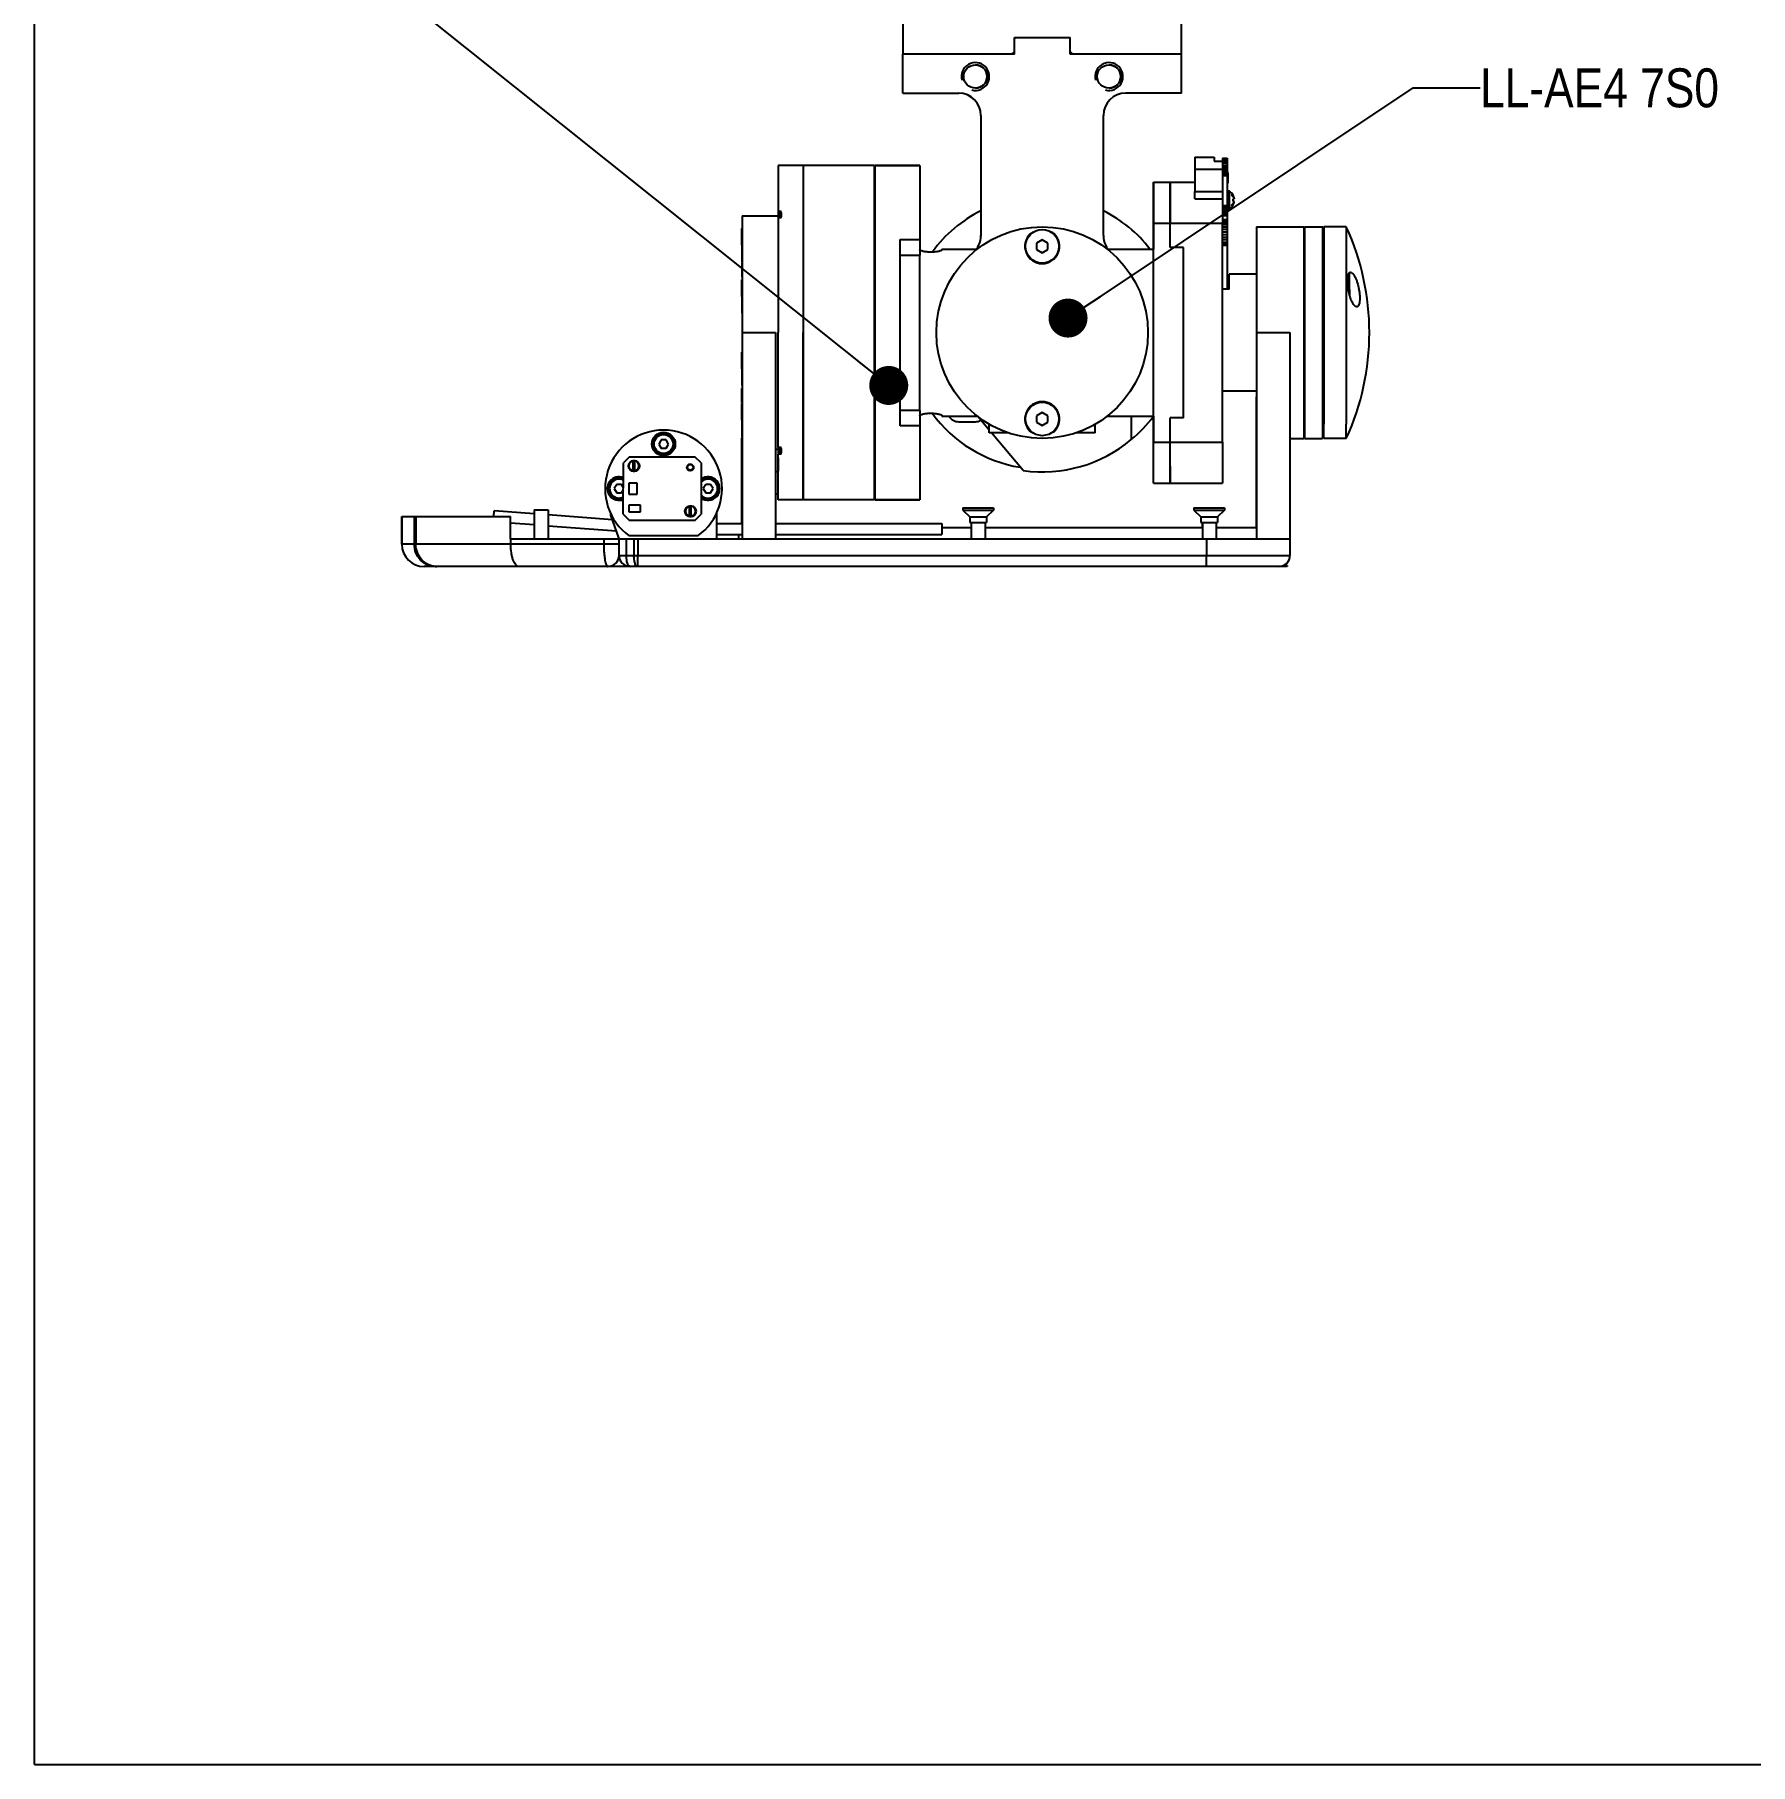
# Model space of a CAD drawing. Header units: millimetres. Extents: x 0 to 594, y 0 to 420.
# Drawn here: x 0 to 154.1, y 0 to 155.3 of the extents above; entities that cross this region are included whole.
import ezdxf

# ---------------------------------------------------------------- set-up
doc = ezdxf.new("R2010")
doc.units = ezdxf.units.MM
doc.header["$LTSCALE"] = 32.67
doc.layers.get('0').update_dxf_attribs({"linetype": 'CONTINUOUS'})
for name, color, linetype in [('AXIS', 7, 'CONTINUOUS'), ('COSMETIC', 7, 'CONTINUOUS'), ('NOTE', 7, 'CONTINUOUS')]:
    doc.layers.add(name, color=color, linetype=linetype)
doc.styles.get("Standard").update_dxf_attribs({"font": 'txt', "width": 0.85})
doc.styles.add('TEXTSTYLE_2', font='txt', dxfattribs={"width": 0.85})
doc.dimstyles.get("Standard").update_dxf_attribs({"dimtxt": 3.5, "dimasz": 3.5, "dimexe": 1.5, "dimexo": 1, "dimtad": 1, "dimtxsty": 'STANDARD', "dimcen": 0.09, "dimadec": 0, "dimazin": 0, "dimtol": 1, "dimtp": 0.01, "dimtm": 0.01, "dimtfac": 1, "dimtofl": 0, "dimtmove": 0, "dimatfit": 3, "dimfxl": 1, "dimtolj": 1, "dimarcsym": 0})

msp = doc.modelspace()

# ---------------------------------------------------------------- linework, layer by layer
at = {"color": 7, "linetype": 'CONTINUOUS'}
for p, q in [((0, 0), (0, 420)), ((77.98, 162.15), (77.98, 153.55)), ((102.98, 153.55), (102.98, 162.15)), ((87.73, 153.55), (87.98, 153.8)), ((87.98, 155.05), (92.98, 155.05)), ((87.98, 153.8), (87.98, 155.05)), ((88.11, 155.05), (87.98, 154.92)), ((87.98, 153.55), (87.98, 154.92)), ((87.98, 153.55), (87.98, 153.8)), ((92.98, 154.92), (92.86, 155.05)), ((92.98, 154.92), (92.98, 155.05)), ((92.98, 153.55), (92.98, 154.92)), ((92.98, 153.79), (93.23, 153.55)), ((87.98, 153.55), (77.98, 153.55)), ((77.98, 150.05), (77.98, 153.55)), ((77.98, 150.05), (77.98, 153.55)), ((102.98, 153.55), (92.98, 153.55)), ((102.98, 150.05), (102.98, 153.55)), ((77.98, 150.05), (82.98, 150.05)), ((102.98, 150.05), (97.98, 150.05)), ((84.98, 148.05), (84.98, 137.21)), ((84.98, 148.05), (84.98, 137.26)), ((95.98, 137.26), (95.98, 148.05)), ((79.48, 143.55), (75.48, 143.55)), ((79.48, 143.55), (79.48, 138.72)), ((104.18, 144.3), (105.93, 144.3)), ((104.18, 144.3), (104.18, 143.21)), ((106.68, 143.21), (104.18, 143.21)), ((104.18, 143.21), (104.18, 141.23)), ((105.93, 144.3), (105.93, 143.96)), ((105.93, 143.96), (106.68, 143.96)), ((106.68, 143.96), (106.68, 143.48)), ((106.68, 143.6), (107.08, 143.6)), ((106.68, 143.6), (107.08, 143.6)), ((106.68, 143.48), (106.68, 143.21)), ((106.68, 143.21), (106.68, 141.23)), ((107.08, 143.6), (107.08, 143.6)), ((107.18, 142.9), (107.08, 142.93)), ((107.18, 141.99), (107.18, 142.9)), ((100.48, 138.38), (100.48, 142.05)), ((100.48, 142.05), (100.48, 138.38)), ((101.98, 141.76), (101.98, 142.05)), ((101.98, 142.05), (101.98, 140.52)), ((101.98, 141.26), (101.98, 141.76)), ((106.68, 142.65), (107.08, 142.65)), ((107.18, 141.99), (107.08, 141.97)), ((69.03, 140.45), (69.06, 140.45)), ((101.98, 140.55), (101.98, 141.26)), ((101.98, 139.55), (101.98, 140.52)), ((101.98, 140.52), (101.98, 138.38)), ((104.18, 141.23), (106.68, 141.23)), ((104.18, 140.56), (104.18, 141.23)), ((104.18, 140.56), (106.68, 140.56)), ((106.68, 141.23), (106.68, 140.56)), ((106.68, 140.56), (106.68, 139.08)), ((107.29, 141.25), (107.08, 141.25)), ((107.29, 139.65), (107.29, 141.25)), ((107.63, 140.88), (107.63, 140.88)), ((107.63, 140.56), (107.73, 140.57)), ((107.73, 140.33), (107.63, 140.34)), ((107.63, 140.01), (107.63, 140.01)), ((63.53, 139.05), (66.78, 139.05)), ((63.53, 139.05), (63.53, 137.9)), ((66.78, 139.44), (66.78, 138.86)), ((66.88, 139.44), (66.88, 138.86)), ((69.06, 138.72), (69.03, 138.72)), ((75.48, 138.72), (75.41, 138.72)), ((79.48, 138.72), (79.48, 138.09)), ((100.48, 138.38), (106.68, 138.38)), ((100.48, 138.38), (100.48, 136.05)), ((100.48, 118.71), (100.48, 138.38)), ((101.98, 138.38), (101.98, 139.55)), ((101.98, 136.19), (101.98, 138.38)), ((106.68, 139.1), (107.08, 139.1)), ((106.68, 139.08), (106.68, 138.72)), ((106.68, 138.72), (106.68, 138.38)), ((106.68, 138.68), (107.08, 138.68)), ((106.68, 138.67), (107.08, 138.67)), ((106.68, 138.67), (107.08, 138.67)), ((106.68, 138.67), (107.08, 138.67)), ((106.68, 118.71), (106.68, 138.38)), ((107.29, 139.65), (107.08, 139.65)), ((107.08, 138.68), (107.08, 138.67)), ((107.08, 138.67), (107.08, 138.67)), ((63.53, 137.9), (63.5, 137.9)), ((63.5, 136.98), (63.5, 137.9)), ((63.5, 136.98), (63.5, 137.9)), ((63.5, 136.69), (63.5, 136.98)), ((63.5, 136.69), (63.5, 136.98)), ((63.5, 136.4), (63.5, 136.69)), ((63.5, 136.4), (63.5, 136.69)), ((63.53, 137.9), (63.53, 134.82)), ((69.06, 137.47), (69.03, 137.47)), ((75.48, 137.47), (75.41, 137.47)), ((77.73, 136.91), (79.48, 136.91)), ((77.73, 135.52), (77.73, 136.91)), ((79.48, 138.09), (79.48, 136.91)), ((79.48, 136.91), (79.48, 135.52)), ((90.48, 136.87), (89.98, 136.59)), ((90.98, 136.59), (90.48, 136.87)), ((109.73, 138.05), (113.98, 138.05)), ((109.73, 138.05), (109.73, 134.3)), ((113.98, 138.05), (113.98, 137.05)), ((113.98, 137.05), (114.03, 137.05)), ((113.98, 137.05), (113.98, 136.3)), ((114.03, 138.05), (115.65, 138.05)), ((114.03, 138.05), (114.03, 137.1)), ((114.03, 137.1), (114.03, 136.37)), ((115.78, 137.92), (115.65, 138.05)), ((115.65, 138.05), (115.66, 120.32)), ((63.5, 136.4), (63.5, 135.82)), ((63.5, 136.4), (63.5, 135.82)), ((63.5, 135.82), (63.5, 134.9)), ((63.5, 135.82), (63.5, 134.9)), ((77.73, 135.52), (79.48, 135.52)), ((77.73, 121.57), (77.73, 135.52)), ((79.48, 121.57), (79.48, 135.52)), ((81.48, 136.05), (84.57, 136.05)), ((81.48, 136.05), (81.48, 135.98)), ((89.98, 136.59), (89.98, 136.01)), ((89.98, 136.01), (90.48, 135.72)), ((90.48, 135.72), (90.98, 136.01)), ((90.98, 136.01), (90.98, 136.59)), ((96.4, 136.05), (100.48, 136.05)), ((103.18, 136.19), (101.98, 136.19)), ((103.18, 120.9), (103.18, 136.19)), ((113.98, 136.3), (113.98, 135.67)), ((113.98, 135.67), (113.98, 133.17)), ((113.98, 135.55), (114.03, 135.55)), ((114.03, 136.37), (114.03, 135.6)), ((114.03, 135.6), (114.03, 135.05)), ((114.03, 135.5), (114.03, 135.42)), ((114.03, 135.05), (114.03, 135.5)), ((63.53, 134.9), (63.5, 134.9)), ((63.53, 134.82), (63.53, 133.55)), ((63.53, 133.55), (63.53, 134.82)), ((109.73, 133.8), (107.28, 133.8)), ((107.28, 132.45), (107.28, 133.8)), ((109.73, 134.3), (109.73, 128.55)), ((114.03, 135.05), (114.03, 133.22)), ((117.98, 133.75), (117.98, 132.36)), ((118.05, 133.92), (118.08, 133.92)), ((118.08, 133), (118.08, 133.92)), ((63.53, 133.3), (63.5, 133.3)), ((63.5, 132.38), (63.5, 133.3)), ((63.51, 132.38), (63.5, 133.3)), ((63.5, 132.09), (63.5, 132.38)), ((63.5, 131.8), (63.5, 132.09)), ((63.51, 132.09), (63.51, 132.38)), ((63.51, 131.8), (63.51, 132.09)), ((63.53, 133.55), (63.53, 130.3)), ((107.28, 132.45), (106.68, 132.45)), ((113.98, 133.17), (113.98, 131.8)), ((113.98, 133.05), (114.03, 133.05)), ((114.03, 133.22), (114.03, 131.76)), ((118.08, 132.71), (118.08, 133)), ((118.08, 132.42), (118.08, 132.71)), ((118.08, 132.42), (118.08, 131.89)), ((63.5, 131.8), (63.5, 131.22)), ((63.5, 131.22), (63.5, 130.3)), ((63.51, 131.22), (63.5, 130.3)), ((63.51, 131.8), (63.51, 131.22)), ((113.98, 131.8), (114.03, 131.8)), ((113.98, 131.8), (113.98, 131.67)), ((113.98, 131.67), (113.98, 128.55)), ((114.03, 131.76), (114.03, 131.26)), ((114.03, 131.26), (114.03, 128.35)), ((63.53, 130.3), (63.5, 130.3)), ((63.53, 130.3), (63.53, 130.22)), ((63.53, 130.22), (63.53, 128.55)), ((63.53, 128.55), (63.53, 110.05)), ((109.73, 128.55), (112.73, 128.55)), ((109.73, 128.55), (109.73, 110.05)), ((112.73, 128.55), (112.73, 110.05)), ((113.98, 128.55), (113.98, 125.42)), ((114.03, 128.35), (114.03, 127.86)), ((114.03, 127.86), (114.03, 126.17)), ((63.53, 126.79), (63.5, 126.79)), ((63.5, 125.87), (63.5, 126.79)), ((63.51, 125.87), (63.5, 126.79)), ((63.5, 125.58), (63.5, 125.87)), ((63.51, 125.58), (63.51, 125.87)), ((114.03, 126.17), (114.03, 125.47)), ((63.5, 125.29), (63.5, 125.58)), ((63.5, 125.29), (63.5, 124.72)), ((63.5, 124.72), (63.5, 123.79)), ((63.51, 124.72), (63.5, 123.79)), ((63.51, 125.29), (63.51, 125.58)), ((63.51, 125.29), (63.51, 124.72)), ((113.98, 125.42), (114.03, 125.42)), ((113.98, 125.42), (113.98, 124.67)), ((113.98, 124.67), (113.98, 124.05)), ((114.03, 125.47), (114.03, 123.98)), ((63.53, 123.79), (63.5, 123.79)), ((63.52, 122.27), (63.52, 123.55)), ((109.73, 111.3), (109.73, 122.8)), ((113.98, 124.05), (113.98, 123.92)), ((113.98, 123.92), (114.03, 123.92)), ((113.98, 123.92), (113.98, 121.42)), ((114.03, 123.98), (114.03, 123.87)), ((114.03, 123.87), (114.03, 121.6)), ((63.53, 122.19), (63.5, 122.19)), ((63.5, 121.27), (63.5, 122.19)), ((63.5, 121.27), (63.5, 122.19)), ((63.5, 120.98), (63.5, 121.27)), ((63.5, 120.98), (63.5, 121.27)), ((79.48, 121.57), (77.73, 121.57)), ((77.73, 120.18), (77.73, 121.57)), ((79.48, 121.57), (79.48, 120.18)), ((90.48, 121.37), (89.98, 121.09)), ((90.98, 121.09), (90.48, 121.37)), ((113.98, 121.55), (114.03, 121.55)), ((113.98, 121.42), (113.98, 120.17)), ((114.03, 121.6), (114.03, 122.05)), ((114.03, 121.6), (114.03, 120.1)), ((63.5, 120.69), (63.5, 120.98)), ((63.5, 120.69), (63.5, 120.98)), ((63.5, 120.69), (63.5, 120.12)), ((63.5, 120.69), (63.5, 120.12)), ((63.5, 120.12), (63.5, 119.19)), ((63.5, 120.12), (63.5, 119.19)), ((69.06, 119.63), (69.03, 119.63)), ((75.48, 119.63), (75.41, 119.63)), ((79.48, 120.18), (77.73, 120.18)), ((79.48, 120.18), (79.48, 118.38)), ((81.48, 121.11), (81.48, 121.05)), ((81.48, 121.05), (84.66, 121.05)), ((82.98, 120.55), (84.48, 120.55)), ((85.73, 119.79), (84.7, 121.02)), ((85.73, 119.55), (85.73, 120.33)), ((89.98, 121.09), (89.98, 120.51)), ((89.98, 120.51), (90.48, 120.22)), ((90.48, 120.22), (90.98, 120.51)), ((90.98, 120.51), (90.98, 121.09)), ((95.23, 119.55), (95.23, 120.33)), ((96.31, 121.05), (100.48, 121.05)), ((98.48, 121.05), (98.48, 118.94)), ((100.48, 121.05), (100.48, 118.71)), ((103.18, 120.9), (101.98, 120.9)), ((101.98, 118.71), (101.98, 120.9)), ((113.98, 120.17), (113.98, 120.05)), ((113.98, 120.05), (114.03, 120.05)), ((113.98, 120.05), (113.98, 119.05)), ((114.03, 120.1), (114.03, 120)), ((114.03, 120), (114.03, 119.05)), ((115.66, 120.32), (115.65, 119.05)), ((56.27, 118.92), (56.05, 118.55)), ((56.05, 118.55), (56.27, 118.17)), ((56.7, 118.92), (56.27, 118.92)), ((56.27, 118.17), (56.7, 118.17)), ((56.92, 118.55), (56.7, 118.92)), ((56.7, 118.17), (56.92, 118.55)), ((63.53, 119.19), (63.5, 119.19)), ((63.52, 111.41), (63.52, 119.12)), ((66.78, 118.24), (66.78, 117.65)), ((66.88, 118.24), (66.88, 117.65)), ((69.06, 118.38), (69.03, 118.38)), ((75.48, 118.38), (75.41, 118.38)), ((79.48, 118.38), (79.48, 113.55)), ((87.46, 119.55), (85.73, 119.55)), ((88.77, 116.16), (85.93, 119.55)), ((95.23, 119.55), (93.5, 119.55)), ((100.48, 118.71), (106.68, 118.71)), ((100.48, 115.05), (100.48, 118.71)), ((101.98, 116.55), (101.98, 118.71)), ((106.68, 118.71), (106.68, 115.05)), ((112.73, 119.05), (113.98, 119.05)), ((114.03, 119.05), (115.65, 119.05)), ((115.78, 119.17), (115.65, 119.05)), ((52.86, 112.24), (52.87, 116.85)), ((53.42, 117.4), (52.87, 116.85)), ((53.42, 117.4), (59.3, 117.4)), ((53.74, 117.02), (53.74, 117.04)), ((53.74, 116.13), (53.74, 117.02)), ((53.89, 117.04), (53.89, 117.02)), ((53.89, 116.13), (53.89, 117.02)), ((59.85, 116.85), (59.3, 117.4)), ((59.85, 116.85), (59.85, 112.24)), ((69.03, 116.64), (69.06, 116.64)), ((101.98, 115.83), (101.98, 116.55)), ((101.98, 116.55), (101.98, 115.05)), ((54.12, 115.05), (53.37, 115.05)), ((53.37, 115.05), (53.37, 114.05)), ((53.74, 116.11), (53.74, 116.13)), ((53.89, 116.13), (53.89, 116.11)), ((54.12, 114.05), (54.12, 115.05)), ((66.78, 116.05), (66.53, 116.05)), ((69.06, 116.05), (69.03, 116.05)), ((101.98, 115.33), (101.98, 115.83)), ((101.98, 115.05), (101.98, 115.33)), ((52.27, 114.92), (52.05, 114.55)), ((52.05, 114.55), (52.27, 114.17)), ((52.7, 114.92), (52.27, 114.92)), ((52.27, 114.17), (52.7, 114.17)), ((52.87, 114.63), (52.7, 114.92)), ((52.7, 114.17), (52.87, 114.46)), ((53.37, 114.05), (54.12, 114.05)), ((60.27, 114.92), (60.05, 114.55)), ((60.05, 114.55), (60.27, 114.17)), ((60.7, 114.92), (60.27, 114.92)), ((60.27, 114.17), (60.7, 114.17)), ((60.92, 114.55), (60.7, 114.92)), ((60.7, 114.17), (60.92, 114.55)), ((66.78, 114.05), (66.53, 114.05)), ((69.06, 114.05), (69.03, 114.05)), ((79.48, 113.55), (75.48, 113.55)), ((32.98, 112.05), (42.73, 112.05)), ((32.98, 112.05), (32.98, 109.55)), ((32.98, 109.55), (32.98, 112.05)), ((34.1, 109.55), (34.1, 112.05)), ((34.24, 112.05), (34.24, 109.55)), ((41.25, 112.05), (41.28, 112.54)), ((44.86, 112.27), (41.28, 112.54)), ((42.73, 110.05), (42.73, 112.05)), ((44.85, 112.65), (46.11, 112.65)), ((44.85, 112.65), (44.85, 112.27)), ((44.86, 112.65), (44.86, 110.05)), ((46.11, 112.65), (46.11, 110.05)), ((51.88, 111.74), (46.11, 112.18)), ((51.73, 112.15), (51.73, 112.34)), ((52.47, 110.13), (51.73, 112.15)), ((52.86, 112.24), (53.41, 111.69)), ((54.42, 113.05), (53.37, 113.05)), ((53.37, 113.05), (53.37, 112.45)), ((53.37, 112.45), (54.42, 112.45)), ((54.42, 112.45), (54.42, 113.05)), ((58.82, 112.96), (58.82, 112.98)), ((58.82, 112.07), (58.82, 112.96)), ((58.82, 112.05), (58.82, 112.07)), ((58.97, 112.98), (58.97, 112.96)), ((58.97, 112.07), (58.97, 112.96)), ((58.97, 112.07), (58.97, 112.05)), ((59.3, 111.69), (59.85, 112.24)), ((61.23, 112.33), (61.23, 110.05)), ((83.35, 112.82), (86.11, 112.82)), ((83.35, 112.82), (83.35, 112.62)), ((83.35, 112.62), (86.11, 112.62)), ((83.35, 112.62), (83.98, 112)), ((83.36, 112.82), (83.36, 112.62)), ((83.36, 112.62), (83.98, 112)), ((83.98, 112), (85.48, 112)), ((83.98, 112), (83.98, 111.5)), ((83.98, 112), (83.98, 111.5)), ((86.11, 112.62), (85.48, 112)), ((85.48, 112), (85.48, 111.5)), ((86.11, 112.82), (86.11, 112.62)), ((104.1, 112.82), (106.86, 112.82)), ((104.1, 112.82), (104.1, 112.62)), ((104.1, 112.62), (106.86, 112.62)), ((104.1, 112.62), (104.73, 112)), ((104.11, 112.82), (104.11, 112.62)), ((104.11, 112.62), (104.73, 112)), ((104.73, 112), (106.23, 112)), ((104.73, 112), (104.73, 111.5)), ((104.73, 112), (104.73, 111.5)), ((106.86, 112.62), (106.23, 112)), ((106.23, 112), (106.23, 111.5)), ((106.86, 112.82), (106.86, 112.62)), ((44.86, 111.28), (42.73, 111.43)), ((44.85, 111.28), (44.85, 110.05)), ((52.25, 110.72), (46.11, 111.18)), ((59.56, 110.3), (53.4, 110.3)), ((59.3, 111.69), (53.41, 111.69)), ((61.23, 111.41), (63.53, 111.41)), ((61.23, 110.42), (63.53, 110.42)), ((63.23, 110.05), (63.23, 110.42)), ((66.53, 111.41), (81.48, 111.41)), ((66.53, 110.42), (81.48, 110.42)), ((81.48, 111.41), (81.48, 110.42)), ((81.48, 111.05), (84.11, 111.05)), ((83.98, 111.5), (85.48, 111.5)), ((84.1, 111.5), (84.1, 111.05)), ((84.11, 111.5), (84.11, 110.05)), ((85.36, 111.5), (85.36, 110.05)), ((85.36, 111.05), (104.86, 111.05)), ((104.73, 111.5), (106.23, 111.5)), ((104.85, 111.5), (104.85, 111.05)), ((104.86, 111.5), (104.86, 110.05)), ((106.11, 111.5), (106.11, 110.05)), ((106.11, 111.05), (109.73, 111.05)), ((109.73, 111.05), (109.73, 111.3)), ((52.48, 109.55), (32.98, 109.55)), ((42.73, 110.05), (52.48, 110.05)), ((42.76, 109.55), (42.76, 110.05)), ((51.11, 110.05), (51.11, 109.55)), ((52.48, 110.05), (112.73, 110.05)), ((52.48, 108.55), (52.48, 110.05)), ((53.14, 108.55), (53.14, 110.05)), ((53.82, 110.05), (53.82, 108.55)), ((54.16, 110.05), (54.16, 108.55)), ((105.23, 110.05), (105.23, 108.55)), ((112.73, 110.05), (112.73, 108.55)), ((112.48, 107.55), (34.98, 107.55)), ((52.48, 108.55), (112.73, 108.55)), ((54.16, 107.55), (54.16, 108.55)), ((105.23, 107.55), (105.23, 108.55)), ((112.48, 107.65), (112.15, 107.65)), ((112.48, 107.65), (112.36, 107.77)), ((112.48, 107.65), (112.48, 107.55)), ((0, 0), (594, 0))]:
    msp.add_line(p, q, dxfattribs=at)
at = {"color": 6, "linetype": 'CONTINUOUS'}
for p, q in [((106.68, 144.21), (107.08, 144.21)), ((106.68, 144.21), (106.68, 144.18)), ((106.68, 144.18), (107.08, 144.18)), ((106.68, 144.18), (106.68, 144.11)), ((106.68, 144.11), (107.08, 144.11)), ((106.68, 144.11), (106.68, 143.96)), ((106.68, 143.98), (107.08, 143.98)), ((106.68, 143.81), (107.08, 143.81)), ((106.68, 143.58), (107.08, 143.58)), ((106.68, 143.48), (107.08, 143.48)), ((106.68, 143.36), (107.08, 143.36)), ((106.68, 143.21), (107.08, 143.21)), ((106.68, 143.03), (107.08, 143.03)), ((107.08, 144.21), (107.08, 144.18)), ((107.08, 144.18), (107.08, 144.11)), ((107.08, 144.11), (107.08, 143.98)), ((107.08, 143.98), (107.08, 143.6)), ((107.08, 143.6), (107.08, 143.21)), ((107.08, 143.21), (107.08, 142.84)), ((106.68, 142.84), (107.08, 142.84)), ((107.08, 142.84), (107.08, 142.65)), ((107.08, 142.65), (107.08, 139.98)), ((106.68, 139.98), (107.08, 139.98)), ((106.68, 139.79), (107.08, 139.79)), ((107.08, 139.98), (107.08, 139.79)), ((107.08, 139.79), (107.08, 139.43)), ((106.68, 139.6), (107.08, 139.6)), ((106.68, 139.43), (107.08, 139.43)), ((106.68, 139.27), (107.08, 139.27)), ((106.68, 139.15), (107.08, 139.15)), ((106.68, 139.08), (107.08, 139.08)), ((106.68, 138.72), (107.08, 138.72)), ((106.68, 138.58), (107.08, 138.58)), ((106.68, 138.43), (107.08, 138.43)), ((106.68, 138.25), (107.08, 138.25)), ((107.08, 139.43), (107.08, 139.1)), ((107.08, 139.1), (107.08, 139.08)), ((107.08, 139.08), (107.08, 138.68)), ((107.08, 138.67), (107.08, 138.58)), ((107.08, 138.58), (107.08, 138.25)), ((107.08, 138.25), (107.08, 137.83)), ((106.68, 138.05), (107.08, 138.05)), ((106.68, 137.83), (107.08, 137.83)), ((106.68, 137.6), (107.08, 137.6)), ((106.68, 137.37), (107.08, 137.37)), ((106.68, 137.13), (107.08, 137.13)), ((106.68, 136.9), (107.08, 136.9)), ((106.68, 136.68), (107.08, 136.68)), ((107.08, 137.83), (107.08, 137.6)), ((107.08, 137.6), (107.08, 137.37)), ((107.08, 137.37), (107.08, 136.9)), ((107.08, 136.9), (107.08, 136.68)), ((107.08, 136.68), (107.08, 136.4)), ((106.68, 136.48), (107.08, 136.48)), ((106.68, 136.4), (107.08, 136.4)), ((107.08, 136.4), (107.08, 132.45))]:
    msp.add_line(p, q, dxfattribs=at)
at = {"color": 7, "linetype": 'CONTINUOUS'}
for centre, radius in [((90.48, 136.3), 1.5), ((90.48, 120.8), 1.5), ((56.48, 118.55), 0.95), ((56.48, 118.55), 0.85), ((53.82, 116.58), 0.5), ((58.9, 112.51), 0.5)]:
    msp.add_circle(centre, radius, dxfattribs=at)
at = {"color": 2, "linetype": 'CONTINUOUS'}
for centre in [(84.48, 151.55), (96.48, 151.55)]:
    msp.add_arc(centre, 1.25, 255, 195, dxfattribs=at)
at = {"color": 7, "linetype": 'CONTINUOUS'}
for centre, radius, start, end in [((82.98, 148.05), 2, 0, 89.8201), ((82.98, 148.05), 2, 0, 90), ((97.98, 148.05), 2, 90, 180), ((106.8, 140.45), 0.94, 27.7518, 58.3634), ((106.8, 140.45), 0.94, 301.6366, 332.2482), ((106.79, 140.45), 0.943, 7.2144, 27.4837), ((106.63, 140.45), 1.01, 353.7954, 6.2046), ((106.79, 140.45), 0.943, 332.5163, 352.7856), ((90.48, 128.55), 12.25, 116.6861, 143.7125), ((90.48, 128.55), 12.25, 37.8053, 63.253), ((82.98, 137.26), 2, 310.7057, 360), ((97.98, 137.26), 2, 180, 229.2943), ((90.48, 128.55), 12.25, 216.2056, 260.7183), ((56.48, 114.55), 5.25, 305.9506, 234.0494), ((82.98, 121.55), 1, 210.1902, 270), ((84.48, 121.55), 1, 270, 300.1046), ((90.48, 128.55), 12.5, 309.7932, 323.1294), ((90.48, 128.55), 12.5, 262.1498, 309.7918), ((53.82, 116.58), 0.452, 99.5538, 260.4462), ((53.82, 116.58), 0.472, 80.8486, 99.1514), ((53.82, 116.58), 0.452, 279.5538, 80.4462), ((52.48, 114.55), 0.95, 66.1344, 293.8518), ((52.48, 114.55), 0.85, 63.1035, 296.8828), ((53.82, 116.58), 0.472, 260.8486, 279.1514), ((60.48, 114.55), 0.95, 228.1548, 131.8307), ((60.48, 114.55), 0.85, 221.671, 138.3154), ((58.9, 112.51), 0.452, 99.5538, 260.4462), ((58.9, 112.51), 0.472, 80.8486, 99.1514), ((58.9, 112.51), 0.472, 260.8486, 279.1514), ((58.9, 112.51), 0.452, 279.5538, 80.4462), ((34.98, 109.55), 2, 180, 270), ((34.98, 109.55), 2, 180, 270), ((52.23, 110.05), 0.25, 0, 20), ((36.13, 109.33), 1.78, 265.5231, 269.9948), ((51.48, 108.55), 1, 270, 360), ((53.48, 108.55), 1, 180, 270), ((111.73, 108.55), 1, 270, 360)]:
    msp.add_arc(centre, radius, start, end, dxfattribs=at)
for points, knots in [([(81.48, 135.98), (81.48, 135.97), (81.45, 135.94), (81.4, 135.91), (81.31, 135.88), (81.13, 135.83), (80.85, 135.79), (80.49, 135.77), (80.18, 135.78), (79.94, 135.82), (79.79, 135.84), (79.67, 135.88), (79.57, 135.91), (79.51, 135.94), (79.48, 135.96), (79.48, 135.98)], [0, 0, 0, 0, 0.016488, 0.04747, 0.093883, 0.154549, 0.310511, 0.494488, 0.679439, 0.763558, 0.838047, 0.900459, 0.948839, 0.981881, 1, 1, 1, 1]), ([(79.48, 121.12), (79.48, 121.13), (79.51, 121.16), (79.57, 121.18), (79.67, 121.22), (79.79, 121.25), (79.94, 121.28), (80.18, 121.31), (80.49, 121.33), (80.86, 121.3), (81.13, 121.26), (81.31, 121.21), (81.4, 121.18), (81.45, 121.15), (81.48, 121.13), (81.48, 121.11)], [0, 0, 0, 0, 0.018213, 0.051371, 0.099868, 0.162382, 0.236927, 0.32103, 0.505841, 0.68967, 0.845483, 0.906109, 0.95251, 0.983499, 1, 1, 1, 1]), ([(35.99, 107.55), (35.74, 107.55), (35.24, 107.65), (34.61, 108.1), (34.2, 108.77), (34.1, 109.29), (34.1, 109.55)], [0, 0, 0, 0, 0.243289, 0.490554, 0.74335, 1, 1, 1, 1]), ([(35.99, 107.55), (35.76, 107.57), (35.29, 107.7), (34.71, 108.16), (34.33, 108.8), (34.24, 109.3), (34.24, 109.55)], [0, 0, 0, 0, 0.243386, 0.490914, 0.743686, 1, 1, 1, 1]), ([(43.51, 107.55), (43.46, 107.55), (43.35, 107.58), (43.2, 107.7), (43.08, 107.89), (42.97, 108.14), (42.87, 108.45), (42.78, 108.92), (42.76, 109.29), (42.76, 109.55)], [0, 0, 0, 0, 0.066825, 0.146698, 0.246253, 0.366784, 0.506518, 0.661877, 1, 1, 1, 1]), ([(51.11, 109.55), (51.11, 109.42), (51.11, 109.16), (51.13, 108.78), (51.17, 108.44), (51.21, 108.14), (51.27, 107.9), (51.32, 107.73), (51.37, 107.63), (51.41, 107.58), (51.45, 107.55), (51.48, 107.55)], [0, 0, 0, 0, 0.188708, 0.370011, 0.536975, 0.683525, 0.804788, 0.897451, 0.932696, 0.960832, 1, 1, 1, 1]), ([(53.48, 107.55), (53.43, 107.55), (53.35, 107.61), (53.29, 107.72), (53.21, 107.9), (53.16, 108.18), (53.14, 108.42), (53.14, 108.55)], [0, 0, 0, 0, 0.136083, 0.234702, 0.35584, 0.655058, 1, 1, 1, 1]), ([(54.16, 107.55), (54.11, 107.55), (54.03, 107.61), (53.96, 107.72), (53.89, 107.9), (53.83, 108.18), (53.82, 108.42), (53.82, 108.55)], [0, 0, 0, 0, 0.136087, 0.234706, 0.355844, 0.655061, 1, 1, 1, 1])]:
    msp.add_open_spline(points, degree=3, knots=knots, dxfattribs=at)
at = {"layer": 'AXIS', "color": 7, "linetype": 'CONTINUOUS'}
for p, q in [((69.03, 143.55), (66.78, 143.55)), ((66.78, 143.55), (66.78, 139.8)), ((69.03, 143.55), (69.03, 143.53)), ((69.03, 143.53), (69.03, 140.45)), ((75.41, 143.55), (69.06, 143.55)), ((69.06, 143.48), (69.06, 143.55)), ((69.06, 140.52), (69.06, 143.48)), ((75.41, 141.05), (75.41, 143.55)), ((75.48, 143.55), (79.48, 143.55)), ((75.48, 141.05), (75.48, 143.55)), ((100.48, 142.05), (104.18, 142.05)), ((66.78, 139.8), (66.78, 139.44)), ((69.06, 140.45), (69.03, 140.45)), ((69.03, 140.45), (69.03, 138.09)), ((69.06, 140.45), (69.06, 140.52)), ((69.06, 138.09), (69.06, 140.45)), ((75.48, 141.05), (75.41, 141.05)), ((75.41, 138.89), (75.41, 141.05)), ((75.48, 138.09), (75.48, 141.05)), ((66.53, 139.05), (66.78, 139.05)), ((67.03, 139.44), (66.78, 139.44)), ((67.03, 138.86), (66.78, 138.86)), ((66.78, 138.86), (66.78, 136.59)), ((75.41, 138.09), (75.41, 138.89)), ((69.03, 138.09), (69.03, 137.36)), ((69.03, 137.36), (69.03, 128.55)), ((69.06, 137.29), (69.06, 138.09)), ((69.06, 128.55), (69.06, 137.29)), ((75.41, 137.29), (75.41, 138.09)), ((75.41, 119.8), (75.41, 137.29)), ((75.48, 137.47), (75.48, 138.09)), ((75.48, 119.63), (75.48, 137.47)), ((117.78, 138.05), (115.78, 138.05)), ((115.78, 138.05), (115.78, 137.97)), ((115.78, 137.97), (115.78, 137.83)), ((115.78, 137.83), (115.78, 137.6)), ((115.78, 137.6), (115.78, 136.77)), ((115.78, 136.77), (115.78, 134.73)), ((117.78, 138.05), (117.78, 120.32)), ((66.78, 136.59), (66.78, 128.55)), ((109.73, 133.8), (107.28, 133.8)), ((114.03, 135.05), (113.98, 135.05)), ((115.78, 134.73), (115.78, 133.97)), ((115.78, 133.97), (115.78, 133.76)), ((115.78, 133.76), (115.78, 133.22)), ((115.78, 133.22), (115.78, 131.62)), ((115.78, 131.62), (115.78, 130.86)), ((115.78, 130.86), (115.78, 129.71)), ((115.78, 129.71), (115.78, 126.01)), ((63.53, 128.55), (66.53, 128.55)), ((66.53, 128.55), (66.53, 110.05)), ((66.78, 120.5), (66.78, 128.55)), ((69.03, 119.8), (69.03, 128.55)), ((69.06, 119.8), (69.06, 128.55)), ((115.78, 126.01), (115.78, 123.12)), ((109.73, 123.3), (106.68, 123.3)), ((115.78, 123.12), (115.78, 122.14)), ((114.03, 122.05), (113.98, 122.05)), ((115.78, 122.14), (115.78, 120.32)), ((66.78, 118.24), (66.78, 120.5)), ((69.03, 119), (69.03, 119.8)), ((69.06, 118.2), (69.06, 119.8)), ((75.41, 118.2), (75.41, 119.8)), ((75.48, 119), (75.48, 119.63)), ((115.78, 119.16), (115.78, 120.32)), ((117.78, 119.05), (117.78, 120.32)), ((66.78, 118.05), (66.53, 118.05)), ((67.03, 118.24), (66.78, 118.24)), ((69.03, 118.2), (69.03, 119)), ((69.03, 116.64), (69.03, 118.2)), ((69.06, 116.64), (69.06, 118.2)), ((75.41, 116.05), (75.41, 118.2)), ((75.48, 118.25), (75.48, 119)), ((75.48, 116.05), (75.48, 118.25)), ((115.78, 119.05), (115.78, 119.16)), ((117.78, 119.05), (115.78, 119.05)), ((66.77, 117.3), (66.78, 116.1)), ((67.03, 117.65), (66.78, 117.65)), ((66.78, 117.3), (66.78, 117.65)), ((66.78, 116.1), (66.78, 117.3)), ((69.06, 116.64), (69.03, 116.64)), ((69.03, 116.03), (69.03, 116.64)), ((69.06, 116.58), (69.06, 116.64)), ((69.06, 116.05), (69.06, 116.64)), ((69.06, 116.05), (69.06, 116.58)), ((66.78, 114), (66.78, 116.1)), ((69.03, 115.05), (69.03, 116.03)), ((69.03, 114), (69.03, 115.05)), ((69.06, 115.05), (69.06, 116.05)), ((69.06, 114), (69.06, 115.05)), ((75.48, 116.05), (75.41, 116.05)), ((75.41, 113.55), (75.41, 116.05)), ((75.48, 113.55), (75.48, 116.05)), ((100.48, 115.05), (106.68, 115.05)), ((66.78, 113.55), (66.78, 114)), ((69.03, 113.55), (66.78, 113.55)), ((69.03, 113.56), (69.03, 114)), ((69.03, 113.55), (69.03, 113.56)), ((69.06, 113.61), (69.06, 114)), ((69.06, 113.55), (69.06, 113.61)), ((75.41, 113.55), (69.06, 113.55)), ((75.48, 113.55), (79.48, 113.55))]:
    msp.add_line(p, q, dxfattribs=at)
for centre, radius in [((84.48, 151.55), 1.05), ((96.48, 151.55), 1.05), ((90.48, 128.55), 9.5), ((56.48, 118.55), 1.05), ((58.88, 116.45), 0.3), ((58.88, 116.45), 0.25)]:
    msp.add_circle(centre, radius, dxfattribs=at)
for centre, radius, start, end in [((84.48, 151.55), 1.05, 270, 90), ((96.48, 151.55), 1.05, 270, 90), ((90.48, 136.3), 1.55, 133.7168, 46.2918), ((90.51, 135.73), 2.01, 114.2534, 122.9376), ((90.46, 135.73), 2.02, 57.0663, 65.1499), ((97.07, 128.55), 22.79, 335.3622, 24.6378), ((118.18, 133.78), 0.196, 124.0616, 128.7715), ((122.68, 133.28), 4.81, 194.7148, 196.8258), ((122.5, 133.22), 4.62, 196.831, 197.3376), ((90.48, 120.8), 1.55, 313.7082, 226.2832), ((90.51, 121.37), 2.01, 237.063, 245.1518), ((90.46, 121.37), 2.01, 294.2571, 302.9343), ((52.48, 114.55), 1.05, 68.5783, 291.4084), ((60.48, 114.55), 1.05, 232.7901, 127.1958)]:
    msp.add_arc(centre, radius, start, end, dxfattribs=at)
for points, knots in [([(67.03, 138.86), (67.06, 138.95), (67.1, 139.15), (67.06, 139.35), (67.03, 139.44)], [0, 0, 0, 0, 0.50664, 1, 1, 1, 1]), ([(117.92, 133.14), (117.92, 133.29), (117.93, 133.5), (117.98, 133.76), (118.01, 133.86), (118.03, 133.91)], [0, 0, 0, 0, 0.571388, 0.804636, 1, 1, 1, 1]), ([(118.07, 133.94), (118.08, 133.95), (118.1, 133.96), (118.14, 133.97), (118.16, 133.97)], [0, 0, 0, 0, 0.260647, 1, 1, 1, 1]), ([(118.16, 133.97), (118.19, 133.97), (118.27, 133.94), (118.37, 133.85), (118.48, 133.72), (118.58, 133.53), (118.68, 133.31), (118.81, 132.95), (118.9, 132.56), (118.96, 132.16), (118.99, 131.86), (119, 131.59), (118.98, 131.35), (118.95, 131.15), (118.9, 131.02), (118.85, 130.94), (118.81, 130.9), (118.77, 130.88), (118.74, 130.87), (118.72, 130.87)], [0, 0, 0, 0, 0.029826, 0.068614, 0.118545, 0.179648, 0.250952, 0.330833, 0.506955, 0.597341, 0.684619, 0.76519, 0.835852, 0.894273, 0.939504, 0.957514, 0.972999, 0.986777, 1, 1, 1, 1]), ([(118.03, 132.05), (118, 132.24), (117.94, 132.6), (117.92, 132.97), (117.92, 133.14)], [0, 0, 0, 0, 0.517283, 1, 1, 1, 1]), ([(118.72, 130.87), (118.66, 130.87), (118.57, 130.93), (118.48, 131.03), (118.4, 131.14), (118.31, 131.28), (118.2, 131.52), (118.13, 131.71), (118.09, 131.85)], [0, 0, 0, 0, 0.14009, 0.23729, 0.354455, 0.491061, 0.645665, 1, 1, 1, 1]), ([(67.03, 117.65), (67.06, 117.75), (67.1, 117.94), (67.06, 118.14), (67.03, 118.24)], [0, 0, 0, 0, 0.493361, 1, 1, 1, 1])]:
    msp.add_open_spline(points, degree=3, knots=knots, dxfattribs=at)
msp.add_open_spline([(118.03, 133.91), (118.04, 133.92), (118.05, 133.93), (118.06, 133.93)], degree=3, dxfattribs=at)
at = {"layer": 'COSMETIC', "color": 7, "linetype": 'CONTINUOUS'}
for points in [[(107.46, 140.92), (107.47, 140.92), (107.48, 140.91), (107.49, 140.9), (107.5, 140.89), (107.51, 140.88), (107.51, 140.88), (107.52, 140.88), (107.52, 140.87), (107.52, 140.87), (107.52, 140.87), (107.53, 140.87), (107.53, 140.87), (107.53, 140.87), (107.54, 140.86), (107.54, 140.85), (107.55, 140.85), (107.56, 140.84), (107.57, 140.83), (107.57, 140.83), (107.58, 140.82), (107.58, 140.82), (107.58, 140.82), (107.58, 140.82), (107.58, 140.82), (107.58, 140.82), (107.59, 140.81), (107.59, 140.81), (107.59, 140.8), (107.6, 140.8), (107.6, 140.79), (107.61, 140.78), (107.62, 140.78), (107.62, 140.77), (107.62, 140.77), (107.63, 140.76), (107.63, 140.76), (107.63, 140.76), (107.63, 140.76), (107.63, 140.76), (107.63, 140.76), (107.63, 140.76), (107.63, 140.76), (107.64, 140.75), (107.64, 140.75), (107.64, 140.75), (107.64, 140.74), (107.65, 140.73), (107.65, 140.73), (107.66, 140.72), (107.66, 140.71), (107.67, 140.71), (107.67, 140.7), (107.67, 140.7), (107.67, 140.7), (107.67, 140.7), (107.67, 140.7), (107.67, 140.7), (107.67, 140.69), (107.68, 140.69), (107.68, 140.68), (107.68, 140.68), (107.69, 140.67), (107.69, 140.66), (107.7, 140.65), (107.7, 140.64), (107.7, 140.64), (107.7, 140.64), (107.7, 140.63), (107.7, 140.63), (107.7, 140.63), (107.71, 140.63), (107.71, 140.63), (107.71, 140.62), (107.71, 140.62), (107.71, 140.61), (107.71, 140.6), (107.72, 140.59), (107.72, 140.57), (107.73, 140.57)], [(107.46, 139.97), (107.47, 139.98), (107.48, 139.99), (107.49, 140), (107.5, 140), (107.51, 140.01), (107.51, 140.01), (107.52, 140.02), (107.52, 140.02), (107.52, 140.02), (107.52, 140.02), (107.53, 140.02), (107.53, 140.03), (107.53, 140.03), (107.54, 140.03), (107.54, 140.04), (107.55, 140.05), (107.56, 140.06), (107.57, 140.06), (107.57, 140.07), (107.58, 140.07), (107.58, 140.07), (107.58, 140.07), (107.58, 140.08), (107.58, 140.08), (107.58, 140.08), (107.59, 140.08), (107.59, 140.08), (107.59, 140.09), (107.6, 140.1), (107.6, 140.1), (107.61, 140.11), (107.62, 140.12), (107.62, 140.12), (107.62, 140.13), (107.63, 140.13), (107.63, 140.13), (107.63, 140.13), (107.63, 140.13), (107.63, 140.13), (107.63, 140.14), (107.63, 140.14), (107.63, 140.14), (107.64, 140.14), (107.64, 140.14), (107.64, 140.15), (107.64, 140.15), (107.65, 140.16), (107.65, 140.17), (107.66, 140.17), (107.66, 140.18), (107.67, 140.19), (107.67, 140.19), (107.67, 140.19), (107.67, 140.19), (107.67, 140.2), (107.67, 140.2), (107.67, 140.2), (107.67, 140.2), (107.68, 140.2), (107.68, 140.21), (107.68, 140.22), (107.69, 140.23), (107.69, 140.24), (107.7, 140.25), (107.7, 140.25), (107.7, 140.26), (107.7, 140.26), (107.7, 140.26), (107.7, 140.26), (107.7, 140.26), (107.71, 140.26), (107.71, 140.27), (107.71, 140.27), (107.71, 140.28), (107.71, 140.28), (107.71, 140.29), (107.72, 140.31), (107.72, 140.32), (107.73, 140.33)]]:
    msp.add_open_spline(points, degree=3, knots=[0, 0, 0, 0, 0.0625, 0.09375, 0.109375, 0.125, 0.140625, 0.15625, 0.160156, 0.164062, 0.167969, 0.171875, 0.179688, 0.1875, 0.203125, 0.21875, 0.25, 0.28125, 0.296875, 0.3125, 0.320312, 0.328125, 0.332031, 0.333984, 0.335938, 0.339844, 0.34375, 0.359375, 0.375, 0.390625, 0.40625, 0.4375, 0.453125, 0.46875, 0.476562, 0.484375, 0.492188, 0.496094, 0.498047, 0.5, 0.501953, 0.503906, 0.507812, 0.515625, 0.523438, 0.53125, 0.546875, 0.5625, 0.59375, 0.609375, 0.625, 0.640625, 0.65625, 0.660156, 0.664062, 0.666016, 0.667969, 0.671875, 0.679688, 0.6875, 0.703125, 0.71875, 0.75, 0.78125, 0.796875, 0.8125, 0.820312, 0.828125, 0.832031, 0.833984, 0.835938, 0.839844, 0.84375, 0.859375, 0.875, 0.890625, 0.90625, 0.9375, 1, 1, 1, 1], dxfattribs=at)

# ---------------------------------------------------------------- texts
at = {"layer": 'NOTE', "color": 2, "linetype": 'CONTINUOUS', "insert": (129.8, 152.28), "char_height": 3.5, "width": 39.9766, "attachment_point": 1, "line_spacing_factor": 0.9, "style": 'TEXTSTYLE_2'}
msp.add_mtext('LL-AE4 7S0', dxfattribs=at)

# ---------------------------------------------------------------- leaders
at = {"layer": 'NOTE', "color": 2, "linetype": 'CONTINUOUS'}
for points in [[(76.7, 123.81), (34.65, 157.37), (28.65, 157.37)], [(92.8, 129.86), (123.8, 150.53), (129.8, 150.53)]]:
    msp.add_leader(points, dimstyle='STANDARD', override={"dimtad": 0, "dimldrblk": 'DOT'}, dxfattribs=at)

doc.saveas('drawing.dxf')
